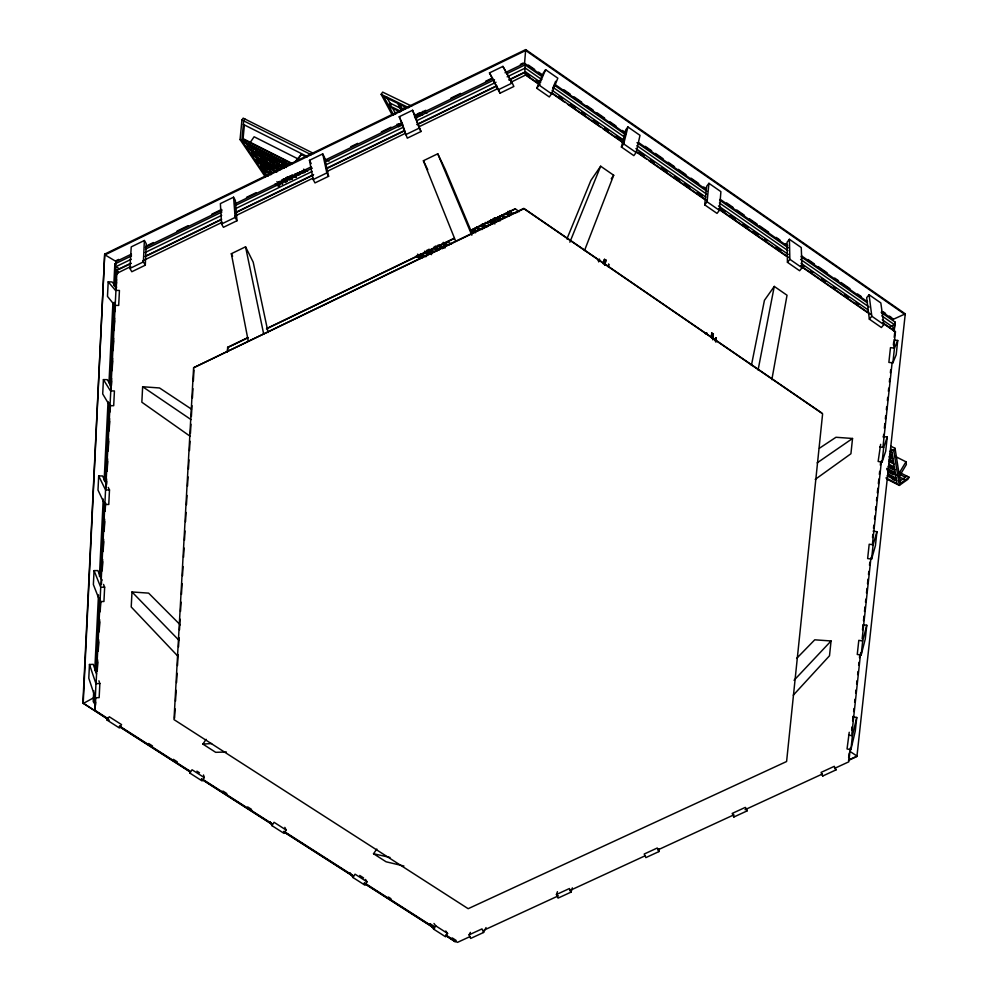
<?xml version="1.0" encoding="UTF-8"?>
<svg xmlns="http://www.w3.org/2000/svg" width="992" height="992" viewBox="0 0 992 992"><rect width="100%" height="100%" fill="white"/><g stroke="black" fill="none" stroke-linecap="round" stroke-linejoin="round"><path stroke-width="1.49" d="M145.303 265.186L146.233 243.71L144.373 240.498L131.242 246.872L129.878 268.46L131.812 271.734L145.303 265.186L143.381 261.9L144.373 240.498M109.219 720.167L82.894 703.018L104.706 254.101L525.686 49.6L905.274 313.856L856.914 756.536L848.482 760.418M96.559 673.952L93.26 664.367L89.466 664.479L88.796 678.218L95.257 697.773L99.15 697.636L99.857 683.538L98.915 680.797M101.829 580.27L97.873 570.574L94.054 570.623L93.372 584.573L100.018 601.574L103.937 601.499L104.656 587.19L103.528 584.424M106.33 483.588L102.536 475.949L98.692 475.949L97.997 490.085L104.83 504.482L108.773 504.469L109.492 489.949L108.227 487.407M103.404 379.601L102.709 393.948L109.728 405.654L113.696 405.703L114.427 390.96L110.447 390.898L103.404 379.601L107.272 379.663L111.253 385.938M108.19 281.84L107.483 296.397L114.688 305.313L118.693 305.437L119.437 290.47L115.432 290.334L108.19 281.84L112.084 281.964L116.684 287.283M93.756 690.73L93.223 701.555L94.302 703.229L94.761 693.941M94.748 670.629L98.493 594.865M99.411 576.315L103.23 499.001M104.148 480.45L108.041 401.599M108.959 383.048L112.927 302.647M113.77 285.634L114.836 263.984L131.527 255.886M115.692 263.86L115.841 260.772L118.631 259.42M95.827 672.278L99.51 597.965M100.502 577.84L104.259 501.989M105.251 481.876L109.157 402.926M110 385.9L114.13 302.3M114.898 286.824L115.89 266.699L114.836 263.984M116.002 264.628L115.841 260.772M107.818 718.543L94.773 710.185L95.951 683.662L89.466 664.479M96.15 682.422L100.725 587.252L94.054 570.623M100.961 585.23L105.549 489.949L98.692 475.949M105.772 488.039L116.833 273.284M95.765 698.48L94.773 710.185M97.142 670.642L97.675 659.816M98.134 650.541L98.679 639.716M99.051 631.991L99.671 619.628M100.056 611.89L100.589 601.065M101.432 584.065L101.668 579.427M102.126 570.14L102.66 559.327M103.044 551.589L103.652 539.226M104.036 531.489L104.656 519.126M105.04 511.388L105.412 503.663M106.181 488.2L106.64 478.925M107.024 471.188L107.644 458.825M108.029 451.087L108.636 438.724M109.021 430.987L109.628 418.624M110.013 410.899L110.323 404.711M111.092 389.248L111.625 378.423M112.009 370.698L112.617 358.323M113.001 350.598L113.621 338.222M114.006 330.497L114.613 318.122M114.998 310.397L115.233 305.759M116.064 288.746L116.535 279.471M95.554 705.2L95.716 702.113M97.241 671.237L97.7 661.974M98.233 651.174L98.692 641.911M99.225 631.11L99.696 621.848M100.229 611.035L100.688 601.772M102.213 570.896L102.672 561.646M103.205 550.833L103.664 541.57M104.21 530.77L104.668 521.507M105.202 510.694L105.586 502.981M106.504 484.456L106.652 481.368M107.186 470.568L107.644 461.305M108.19 450.492L108.649 441.229M109.182 430.429L109.641 421.166M110.1 411.903L110.41 405.728M111.402 385.652L111.625 381.027M112.17 370.227L112.629 360.964M113.162 350.151L113.621 340.888M114.154 330.088L114.613 320.825M115.072 311.562L115.382 305.387M116.3 286.862L116.523 282.236M116.907 274.511L117.143 269.886L131.068 263.116M180.259 624.861L148.626 593.129L131.998 591.964L131.217 606.968L177.828 656.134M191.53 409.175L159.538 387.971L142.65 386.744L141.844 402.219L190.315 436.393M193.601 367.747L173.997 719.609L468.174 908.697L786.594 761.521L822.616 413.788L523.974 208.729L193.601 367.747L523.788 208.357L821.773 412.957M174.567 718.146L175.088 708.858M175.522 701.121L176.117 690.296M176.551 682.558L177.072 673.283M177.506 665.545L178.101 654.72M178.535 646.982L179.056 637.707M179.49 629.97L180.085 619.144M180.519 611.407L181.04 602.132M181.474 594.394L182.069 583.569M182.503 575.831L183.024 566.556M183.545 557.268L184.053 547.993M184.487 540.256L185.008 530.98M185.529 521.693L186.037 512.418M186.471 504.68L186.992 495.392M187.513 486.117L188.021 476.842M188.455 469.104L188.976 459.817M189.497 450.542L190.005 441.254M190.439 433.529L190.96 424.241M191.394 416.516L191.989 405.678M192.423 397.953L192.944 388.666M193.378 380.928L193.973 370.103M227.23 352.284L227.788 347.237L247.33 337.838M227.515 351.887L227.788 347.237M715.926 342.228L715.815 337.664L715.145 340.988M712.752 337.354L713.248 333.746L712.839 339.909M658.899 851.595L657.25 848.011L644.217 854.025L645.866 857.609L658.899 851.595L659.097 848.644M711.376 336.635L711.772 332.99L713.459 333.969M719.386 210.354L720.899 191.642L708.945 183.322L706.639 186.31L704.717 204.86L717.018 213.392L719.386 210.354L707.085 201.81L708.945 183.322M711.574 337.838L711.772 332.99M505.052 72.763L524.557 63.29L525.686 49.6M509.541 79.868L524.855 72.441L525.103 64.864L507.024 73.631M107.062 720.08L109.256 716.745L121.557 724.619L119.375 727.967L107.062 720.08L107.297 717.588M265.372 176.985L240.064 139.562L241.924 119.982L243.176 118.147L313.856 153.574M244.379 125.079L243.077 138.644L241.837 140.467L243.71 120.875L244.962 119.04M796.601 658.452L814.742 639.815L831.06 640.968L829.498 655.774L793.265 695.218M819.429 448.235L835.971 437.274L852.537 438.476L850.925 453.753L815.201 479.409M849.226 732.27L847.044 748.972L850.9 749.63L855.278 731.017L856.753 717.476L852.996 716.844M880.636 444.354L878.143 461.478L882.111 461.999L885.695 451.186L887.232 437.05L883.376 436.554M893.383 330.77L893.718 327.695L882.285 319.746M893.842 330.844L895.168 322.14L881.181 312.418M894.164 331.378L895.168 322.14M848.631 757.776L849.127 753.164M851.632 730.062L851.967 726.975M852.636 720.824L853.145 716.199M853.641 711.574L853.976 708.499M854.645 702.336L854.98 699.261M855.65 693.098L855.984 690.023M856.642 683.86L856.976 680.772M857.646 674.61L857.981 671.534M858.65 665.372L858.985 662.296M859.481 657.671L859.816 654.596M862.494 629.957L862.99 625.332M863.486 620.707L863.995 616.094M864.491 611.469L864.999 606.856M865.495 602.231L865.83 599.156M866.5 592.993L866.996 588.368M867.504 583.742L868 579.13M868.496 574.504L868.831 571.429M869.5 565.266L869.835 562.191M872.514 537.54L872.836 534.465M873.506 528.302L873.84 525.227M874.51 519.064L874.845 515.989M875.514 509.826L875.849 506.738M876.519 500.576L876.854 497.5M877.35 492.875L877.846 488.262M878.354 483.637L878.85 479.024M879.358 474.399L879.681 471.324M880.35 465.161L880.685 462.074M883.364 437.435L883.698 434.36M884.356 428.197L884.864 423.572M885.36 418.959L885.695 415.871M886.364 409.708L886.699 406.633M887.369 400.47L887.704 397.395M888.373 391.232L888.708 388.157M889.365 381.994L889.7 378.907M890.37 372.756L890.704 369.669M893.383 345.03L893.705 341.955M894.214 337.33L894.71 332.704M850.33 747.98L848.83 761.806L834.805 768.279M851.83 734.142L860.659 652.711M862.16 638.885L871.001 557.442M872.501 543.616L881.491 460.635M882.992 446.809L892.168 362.291M893.829 346.927L895.491 331.564L882.793 322.747M850.9 749.63L852.401 735.729L856.753 717.476M862.693 640.968L858.799 640.348L857.262 654.46L861.155 655.08L862.693 640.968L866.772 625.258L862.99 624.662M873.121 544.794L869.19 544.236L867.64 558.546L871.571 559.116L873.121 544.794L876.94 531.7L873.121 531.154M882.111 461.999L883.686 447.466L887.232 437.05M894.462 348.118L890.469 347.646L888.869 362.402L892.862 362.874L894.462 348.118L897.735 340.467L893.842 340.033M866.772 625.258L865.284 638.984L861.155 655.08M876.94 531.7L875.428 545.625L871.571 559.116M897.735 340.467L896.173 354.814L892.862 362.874M771.85 379.626L787.028 295.244L774.268 286.415L764.435 300.328L751.403 365.416M758.074 370.041L774.268 286.415M603.582 263.339L604.475 259.383L603.334 263.884M608.344 266.935L608.592 264.021M636.132 152.532L640.001 135.358L627.924 126.951L625.679 129.989L621.401 147.014L633.826 155.632L636.132 152.532L623.708 143.902L627.924 126.951M604.624 265.087L605.938 260.04L604.86 265.224M598.66 261.913L599.528 259.334L598.3 260.958M881.553 311.5L892.986 319.449L905.274 313.856M893.048 330.311L893.718 327.695L893.036 330.274L882.88 323.243M892.986 319.449L893.184 318.73M557.442 891.672L556.438 894.536L558.037 898.12L571.02 892.13L572.347 887.865M584.499 250.567L613.688 175.249L600.656 166.222L590.897 180.408L566.903 238.973M551.564 93.794L557.826 78.182L545.637 69.7L543.442 72.8L536.771 88.251L549.32 96.956L551.564 93.794L539.016 85.064L545.637 69.7M552.767 88.412L555.632 81.282M569.867 242.197L600.656 166.222M470.406 932.368L469.08 934.848L470.654 938.432L483.563 932.48L486.043 927.557M899.98 472.651L909.106 477.264L900.538 483.315L899.285 485.41L886.898 479.111M909.106 477.264L907.866 479.347L899.285 485.41L893.755 450.504L895.057 448.322L890.915 446.239M899 473.457L905.956 461.801L894.908 456.233M899.422 476.172L906.366 464.541L905.956 461.801M445.768 931.004L447.578 933.435L445.557 936.783L433.702 929.194L435.736 925.846L433.988 923.465M365.502 879.445L367.015 881.826L364.944 885.186L352.978 877.523L350.126 872.799M352.978 877.523L355.049 874.175L367.015 881.826M284.84 827.365L286.13 830.031L284.022 833.379L271.944 825.642L270.171 821.698M271.944 825.642L274.065 822.294L286.13 830.031M203.509 774.963L204.24 777.579L202.095 780.927L189.906 773.115L189.298 770.536M189.906 773.115L192.051 769.767L204.24 777.579M437.807 246.289L436.567 248.174L435.352 246.004M393.564 114.874L395.039 112.679M392.026 114.688L381.151 94.352L382.652 92.12L411.643 106.107M298.493 173.612L299.733 171.777M294.674 162.254L301.295 154.479L306.813 157.244M297.017 160.803L301.295 154.479M285.547 180.246L286.75 178.448M304.457 157.207L305.387 155.831M247.343 146.692L254.113 136.772L297.228 158.497M226.399 752.023L215.673 752.32L202.876 744.087L206.15 739.338M611.246 178.783L613.688 175.249M536.771 88.251L539.016 85.064M403.918 866.016L386.086 861.788L373.525 853.728L376.836 849.053M621.401 147.014L623.708 143.902M704.717 204.86L707.085 201.81M789.409 239.308L787.053 242.234L787.437 262.297L799.614 270.742L802.044 267.766L801.251 247.554L789.409 239.308L789.855 259.309L787.437 262.297M869.091 294.76L866.686 297.625L869.339 319.151L881.392 327.521L883.872 324.607L880.822 302.92L869.091 294.76L871.807 316.225L869.339 319.151M794.071 680.289L831.06 640.968M715.815 337.664L715.344 339.673L715.319 338.247M706.626 333.188L706.986 333.932M899.533 481.318L906.886 476.135M817.148 462.867L852.537 438.476M599.528 259.334L598.114 260.14M93.322 697.959L83.192 703.502L104.706 254.101M705.399 333.796L706.837 333.014M233.579 197.185L220.385 203.596L221.563 223.994L223.411 227.317L236.976 220.745L235.364 200.446L233.579 197.185L235.129 217.409L236.976 220.745M309.467 160.332L322.722 153.884L324.446 157.195L328.612 176.303L314.972 182.912L313.199 179.54L309.467 160.332L311.19 163.63M399.255 116.721L412.585 110.248L420.992 131.514L407.29 138.161L399.255 116.721L400.359 118.953M489.515 72.887L502.919 66.39L512.244 82.993L513.856 86.478L500.08 93.161L489.515 72.887L500.08 93.161M146.432 245.929L153.376 242.556M177.01 231.074L188.133 225.68M211.755 214.21L221.489 209.486M246.512 197.346L256.246 192.622M281.257 180.47L290.991 175.745M350.759 146.729L357.715 143.356M381.35 131.886L391.071 127.162M416.094 115.022L425.828 110.298M450.852 98.146L460.573 93.422M485.596 81.282L492.553 77.909M520.354 64.406L523.131 63.054M131.477 254.101L116.151 261.541L105.003 254.87L525.723 50.493L905.101 314.576M145.427 247.33L222.084 210.118M234.633 204.03L311.29 166.817M325.24 160.047L401.896 122.834M414.445 116.746L492.503 78.852M145.427 249.141L221.923 212.015M235.823 205.257L312.319 168.132M324.843 162.068L402.715 124.26M415.239 118.184L494.512 79.707M131.217 259.272L115.89 266.699L119.722 268.993L130.857 263.587M145.13 252.514L221.712 215.351M235.637 208.593L312.22 171.43M326.145 164.672L402.727 127.509M416.652 120.751L496.012 82.237M507.148 76.83L525.252 68.051L541.756 79.521M145.006 256.358L221.65 219.182M235.588 212.412L313.621 174.555M326.157 168.466L404.19 130.609M416.739 124.533L496.161 85.994M508.71 79.906L525.425 71.796L540.665 82.386M146.171 256.159L221.352 219.678M235.278 212.933L313.236 175.1M327.162 168.355L403.732 131.204M417.657 124.446L497.004 85.944M116.399 273.606L130.746 266.538M142.873 260.76L222.282 222.245M234.831 216.157L313.026 178.126M326.79 171.554L404.86 133.573M418.537 126.976L498.158 88.424M510.706 82.348L525.909 74.859L539.995 84.605M129.878 268.46L143.381 261.9M221.563 223.994L235.129 217.409M313.199 179.54L326.852 172.918L322.722 153.884M405.592 134.726L419.306 128.08L412.585 110.248M498.455 89.689L512.244 82.993M248.31 341.335L231.347 253.704L245.557 246.822L253.196 262.148L268.1 332.518M455.712 241.242L423.398 160.741L437.757 153.785L445.21 169.31L472.105 233.43M266.873 328.426L453.902 238.39M470.654 230.318L515.319 208.816L519.238 211.668M227.503 347.659L248.36 337.615M266.439 328.91L454.224 238.514M470.915 230.479L515.319 208.816M469.08 934.848L481.976 928.896L483.563 932.48M556.438 894.536L569.396 888.547L571.02 892.13M848.631 759.984L857.051 756.09L849.995 751.428M470.047 936.572L457.424 942.4L445.681 934.886M484.071 930.099L558.434 895.801M569.656 890.618L645.408 855.662M658.031 849.834L733.795 814.878M745.017 809.708L822.182 774.107M746.976 810.96L745.302 807.389L732.195 813.428L733.882 816.999L746.976 810.96L746.331 808.393M822.827 775.967L835.996 769.891L834.284 766.32L821.116 772.396L822.827 775.967L821.45 773.735M890.332 326.368L894.499 324.694L881.814 315.878M517.564 212.313L511.463 213.342L510.062 215.487L508.065 211.296M202.876 744.087L211.618 743.541M95.951 683.662L99.857 683.538M100.725 587.252L104.656 587.19M105.549 489.949L109.492 489.949M879.718 446.946L883.686 447.466M848.544 735.072L852.401 735.729M373.525 853.728L390.017 857.435M422.691 111.426L426.833 113.423M381.151 94.352L408.766 107.682M419.802 113.014L422.567 114.353M405.939 107.334L383.842 96.658L393.266 114.303M418.376 113.336L422.518 115.332M400.966 108.413L389.943 103.081L388.455 105.301L400.855 111.302M389.137 106.578L400.148 111.922M398.598 124.31L401.314 125.624M504.928 213.528L508.958 215.512M502.2 215.004L506.23 216.988M501.394 215.45L505.412 217.446M494.797 217.645L500.055 220.249M494.028 218.091L499.274 220.695M496.285 221.799L493.669 220.497L492.305 222.605L494.909 223.894M488.126 221.34L490.718 222.63M485.249 222.419L490.408 224.986M482.608 223.857L487.754 226.424M483.141 224.936L487.01 226.858M479.533 225.581L483.352 227.49M476.916 227.007L482.013 229.549M476.185 227.428L480.004 229.338M471.324 230.082L475.106 231.979M470.617 230.504L474.387 232.388M324.88 159.092L329.009 161.163M241.924 119.982L311.215 154.74M890.99 449.116L893.755 450.504M243.362 124.422L307.049 156.426M889.588 451.372L892.354 452.761M889.675 454.224L892.44 455.626M889.812 455.117L892.577 456.506M889.117 456.407L893.271 458.502M889.266 457.287L892.031 458.676M889.216 459.259L893.358 461.342M889.353 460.127L893.494 462.222M888.646 461.367L894.164 464.157M888.745 464.206L894.276 466.996M242.693 138.446L292.466 163.593M303.515 169.186L307.669 171.281M447.305 241.85L451.521 243.982M888.894 465.074L894.412 467.852M290.482 163.221L243.697 139.574L248.322 146.432L253.828 149.222M888.162 466.252L895.057 469.749M888.311 467.108L893.817 469.898M240.064 139.562L289.825 164.746M302.275 171.033L305.04 172.434M443.288 242.37L448.818 245.16M289.23 165.056L242.457 141.385L265.608 175.658M301.618 171.318L304.37 172.707M443.325 243.015L447.442 245.111M899.818 474.424L905.349 477.226M886.885 468.385L895.168 472.564M255.886 149.581L247.628 145.39L246.388 147.2L286.353 167.462M259.036 151.181L269.675 156.562M271.957 157.716L287.593 165.627M299.993 171.901L302.746 173.302M887.034 469.228L895.305 473.42M260.722 152.718L267.604 156.203M274.486 159.687L279.992 162.477M887.208 469.972L896.706 474.796M887.518 470.902L895.937 475.255M898.578 476.507L904.109 479.297M887.815 471.919L893.321 474.709M297.377 173.042L300.13 174.443M439.307 244.974L444.825 247.764M247.095 148.242L284.27 167.09M296.658 173.377L299.41 174.766M438.476 245.26L442.618 247.355M250.964 150.722L260.636 155.62M263.401 157.021L273.073 161.932M277.227 164.04L284.134 167.536M437.571 245.322L443.089 248.124M887.79 473.878L896.049 478.07M272.85 162.626L252.154 152.136L250.926 153.934L281.282 169.334M276.991 164.722L283.886 168.218M294.922 173.823L297.687 175.224M437.001 245.88L442.519 248.682M887.927 474.722L896.185 478.913M252.848 153.165L258.366 155.955M263.884 158.757L266.637 160.158M269.39 161.56L272.155 162.948M277.041 165.441L280.426 167.152M887.17 475.85L896.818 480.748M892.279 479.124L895.032 480.512M292.318 174.939L296.447 177.047M434.384 247.07L438.526 249.166M251.621 154.963L280.575 169.657M291.598 175.262L295.728 177.357M433.554 247.343L439.072 250.145M885.918 477.946L896.942 483.55L891.548 450.12M264.926 162.998L256.643 158.794L255.428 160.592L276.136 171.12M267.691 164.412L278.74 170.016M433.392 248.595L437.534 250.691M257.325 159.811L264.232 163.32M269.75 166.123L275.268 168.925M287.184 176.737L291.326 178.845M430.776 249.761L434.918 251.869M256.11 161.597L276.805 172.124M287.841 177.742L290.606 179.143M428.569 249.327L434.087 252.129M269.316 169.57L261.082 165.379L259.867 167.164L272.23 173.464M285.808 177.965L289.924 180.06M430.057 251.373L432.797 252.774M261.752 166.383L267.282 169.198M283.216 179.056L287.345 181.152M424.712 251.137L431.582 254.634M260.549 168.169L271.523 173.761M283.873 180.06L286.626 181.462M425.258 252.092L429.375 254.2M270.965 174.691L265.459 171.889L264.256 173.662L268.386 175.77M281.964 180.308L284.716 181.71M423.621 252.514L427.75 254.622M279.384 181.387L282.137 182.788M421.03 253.654L426.535 256.469M264.926 174.654L267.679 176.055M278.665 181.672L282.794 183.768M421.575 254.609L425.704 256.717M417.483 254.188L421.612 256.296M418.649 255.353L421.389 256.754M275.912 184.252L278.665 185.665M416.28 256.01L420.41 258.118M274.759 184.227L278.876 186.335M416.07 256.482L420.186 258.59M604.45 259.259L606.062 260.202M196.912 771.144L199.516 772.818M359.699 875.428L363.605 877.932M435.736 925.846L447.578 933.435M148.639 743.504L152.545 746.009M173.389 759.351L177.295 761.856M222.902 791.058L226.808 793.563M247.653 806.905L251.559 809.41M388.356 897.016L390.96 898.69M430.044 923.713L433.95 926.218M452.191 937.899L456.097 940.404M119.561 726.057L190.005 771.156M203.05 779.514L272.18 823.782M283.923 831.308L353.065 875.576M364.808 883.091L433.938 927.359M82.894 703.018L107.632 718.865M119.35 726.367L189.67 771.392M201.388 778.894L271.709 823.918M286.031 833.094L352.433 875.614M364.151 883.116L433.169 927.297M446.189 935.642L455.378 941.817L446.276 935.977M119.623 726.838L189.906 771.826M201.612 779.328L271.882 824.327M283.6 831.829L352.569 875.986M364.287 883.488L434.558 928.487M142.65 386.744L191.072 419.628M552.098 90.322L623.212 139.736M635.922 148.564L705.758 197.098M718.468 205.914L788.305 254.448M801.015 263.277L868.322 310.037M524.855 72.441L529.926 75.962M536.275 80.377L538.817 82.138M559.116 96.249L562.923 98.89M570.536 104.185L575.62 107.706M581.957 112.121L585.764 114.762M593.377 120.057L598.461 123.578M604.798 127.98L608.617 130.634M616.23 135.916L621.302 139.45M639.071 151.788L644.143 155.322M650.492 159.724L654.298 162.378M661.912 167.66L666.984 171.194M674.597 176.477L679.681 180.011M684.753 183.532L689.824 187.054M697.438 192.349L702.522 195.87M720.291 208.221L725.363 211.742M730.434 215.276L735.518 218.798M743.132 224.093L748.204 227.614M753.288 231.148L758.359 234.67M764.708 239.084L767.238 240.845M776.128 247.008L781.2 250.542M801.511 264.653L804.041 266.414M810.39 270.816L812.932 272.577M821.81 278.752L825.617 281.393M833.23 286.688L835.772 288.449M844.651 294.624L848.458 297.265M856.071 302.56L858.613 304.321M551.354 92.529L623.881 142.91M636.492 151.64L706.577 200.359M719.014 208.965L789.272 257.808M800.73 265.769L871.373 314.811M525.562 75.032L525.425 71.796L525.599 75.032L538.284 83.874M550.994 92.702L564.981 102.412M567.523 104.185L600.582 127.15M603.136 128.91L622.207 142.166M637.459 152.768L646.362 158.943M648.904 160.716L704.853 199.578M718.84 209.3L786.234 256.11M801.499 266.712L867.616 312.641M789.855 259.309L802.044 267.766M871.807 316.225L883.872 324.607M528.339 65.038L534.688 69.452M538.507 72.106L542.314 74.76M563.927 89.788L570.288 94.203M574.095 96.856L581.721 102.164M586.818 105.698L593.166 110.112M596.986 112.766L604.612 118.073M609.696 121.607L616.044 126.034M622.406 130.448L624.948 132.221M645.284 146.357L651.645 150.784M655.464 153.425L663.09 158.732M668.174 162.266L674.523 166.693M678.342 169.347L685.968 174.642M691.052 178.176L698.678 183.483M703.762 187.017L706.304 188.79M726.652 202.926L733.001 207.353M736.82 210.006L744.446 215.314M749.53 218.848L757.156 224.142M759.698 225.916L768.602 232.103M776.228 237.41L780.034 240.064M785.131 243.598L787.673 245.359M808.009 259.507L814.358 263.922M818.177 266.575L827.08 272.763M834.706 278.07L838.513 280.724M841.055 282.484L849.958 288.672M857.584 293.979L861.403 296.633M883.016 311.662L885.558 313.422M889.365 316.076L891.907 317.849M524.557 63.29L542.351 75.652M555.049 84.494L624.923 133.077M638.898 142.786L706.23 189.608M720.204 199.318L787.536 246.14M801.511 255.849L867.578 301.791M525.103 64.864L541.632 76.359M554.354 85.2L625.568 134.701M637.013 142.662L706.961 191.295M719.671 200.136L788.342 247.876M801.065 256.717L867.194 302.684M553.164 87.457L624.228 136.846M636.914 145.663L706.701 194.172M719.398 202.988L787.908 250.616M800.606 259.433L869.128 307.061M131.998 591.964L178.721 640.038M430.23 924.383L433.702 929.194M834.495 767.721L835.996 769.891M250.542 149.742L256.544 158.633M259.966 163.717L266.129 172.881M263.202 170.227L264.889 172.72M255.651 148.056L259.52 153.859L260.76 152.049L259.21 149.718M260.214 154.901L263.996 160.568L265.236 158.757L262.967 155.36M264.69 161.597L268.435 167.202L269.65 165.404L267.406 162.031M269.105 168.218L272.068 172.645M278.603 182.441L280.228 184.859M253.927 147.188L257.796 152.991M258.49 154.033L262.297 159.7M262.979 160.729L266.724 166.334M267.406 167.35L271.114 172.893M276.929 181.573L279.36 185.219M270.332 166.42L274.028 171.963M280.624 181.871L282.236 184.301M268.621 154.628L272.44 160.406L273.68 158.584L271.399 155.112M273.122 161.448L276.855 167.102L278.095 165.28L274.362 159.625M277.537 168.119L279.012 170.351M266.885 153.748L270.717 159.538M271.399 160.568L275.144 166.222M275.813 167.251L278.033 170.599M284.506 180.37L285.944 182.553M715.852 339.214L716.224 339.785L716.187 338.136M279.93 160.344L283.7 166.11M290.185 176.03L292.367 179.378M282.918 159.39L286.676 165.168L285.436 166.991L281.666 161.225M291.177 175.795L292.628 178.014M419.628 254.436L421.662 257.945M420.732 254.188L422.766 257.684M608.666 265.608L608.89 264.442M427.788 249.872L430.057 253.865L431.284 252.005L429.772 249.339M426.746 250.282L428.259 252.948M510.967 81.344L502.919 66.39M435.277 248.223L436.79 250.902M442.531 243.412L444.962 247.839M443.771 243.251L445.606 246.562M397.098 124.174L398.548 126.877M398.338 123.814L399.776 126.53M386.793 97.142L391.121 105.301M392.572 108.029L395.709 113.944M399.962 104.445L402.826 109.901M397.705 103.354L401.289 110.186M403.608 106.305L405.034 109.046M326.852 172.918L328.612 176.303M415.251 115.952L416.665 118.705M473.395 228.668L475.528 232.798M416.094 114.303L417.508 117.044M474.759 228.334L476.172 231.086M418.302 113.435L419.715 116.188M476.805 227.652L478.218 230.404M481.331 224.452L483.414 228.557M482.546 223.758L484.642 227.912M231.347 253.704L232.624 256.246M490.036 221.266L491.4 224.018M490.792 219.567L492.85 223.696M494.958 219.232L496.322 222.01M492.85 218.835L494.214 221.6M419.306 128.08L420.992 131.514M499.757 216.281L501.109 219.058M498.269 216.603L500.303 220.757M501.816 215.549L503.167 218.314M423.398 160.741L427.75 169.781M507.532 213.292L508.871 216.082M510.136 210.54L511.612 213.652M437.757 153.785L471.832 235.203M400.917 120.069L405.331 132.593M245.557 246.822L263.661 333.944M733.361 814.382L733.882 816.999M895.057 448.322L900.538 483.315M118.222 272.626L117.143 269.886L118.197 272.651"/></g></svg>
